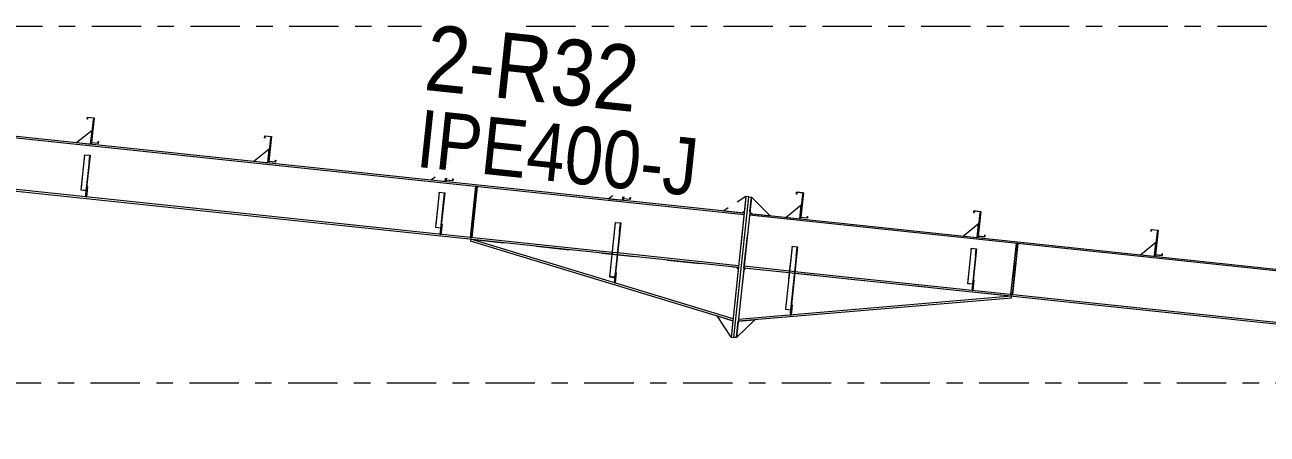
# Model space of a CAD drawing. Header units: millimetres. Extents: x -49 to 773, y -82 to 492.
# Drawn here: x 286 to 361.5, y 253.2 to 278.1 of the extents above; entities that cross this region are included whole.
import ezdxf

# ---------------------------------------------------------------- set-up
doc = ezdxf.new("R2010")
doc.units = ezdxf.units.MM
for name, pattern in [('XKITLINE00', [0]), ('XKITLINE02', [4, 2, -2]), ('XKITLINE03', [6, 3, -1, 1, -1])]:
    doc.linetypes.add(name, pattern=pattern)
for name, color, linetype, lineweight in [('Part', 2, 'Continuous', 0), ('PartMark', 7, 'Continuous', 0), ('S-grid', 1, 'Continuous', 0)]:
    doc.layers.add(name, color=color, linetype=linetype, lineweight=lineweight)
doc.styles.add('ARIAL', font='ARIAL.TTF')

# ---------------------------------------------------------------- blocks, each defined once
blk = doc.blocks.new('*A241')
at = {"layer": 'Part'}
blk.add_hatch(color=3, dxfattribs=at).paths.add_polyline_path([(311.181, 267.914), (311.184, 267.935), (311.515, 267.9), (311.471, 267.48), (311.454, 267.481), (311.496, 267.88)], flags=17)
blk = doc.blocks.new('*A242')
at = {"layer": 'Part'}
blk.add_hatch(color=3, dxfattribs=at).paths.add_polyline_path([(332.621, 264.619), (332.624, 264.647), (332.955, 264.612), (332.895, 264.041), (332.878, 264.043), (332.936, 264.586)], flags=17)
blk = doc.blocks.new('*A244')
at = {"layer": 'Part'}
blk.add_hatch(color=3, dxfattribs=at).paths.add_polyline_path([(343.502, 264.505), (343.504, 264.526), (343.836, 264.491), (343.792, 264.071), (343.775, 264.072), (343.817, 264.471)], flags=17)
blk = doc.blocks.new('*A248')
at = {"layer": 'Part'}
blk.add_hatch(color=3, dxfattribs=at).paths.add_polyline_path([(322.77, 267.498), (322.782, 267.607), (322.797, 267.606), (322.784, 267.482), (322.369, 267.525), (322.527, 269.019), (322.142, 269.059), (322.131, 268.95), (322.116, 268.951), (322.129, 269.076), (322.543, 269.032), (322.386, 267.539)], flags=17)
blk = doc.blocks.new('*A249')
at = {"layer": 'Part'}
blk.add_hatch(color=3, dxfattribs=at).paths.add_polyline_path([(322.77, 267.498), (322.782, 267.607), (322.797, 267.606), (322.784, 267.482), (322.369, 267.525), (322.527, 269.019), (322.142, 269.059), (322.131, 268.95), (322.116, 268.951), (322.129, 269.076), (322.543, 269.032), (322.386, 267.539)], flags=17)
blk = doc.blocks.new('*A250')
at = {"layer": 'Part'}
blk.add_hatch(color=3, dxfattribs=at).paths.add_polyline_path([(311.997, 268.634), (312.008, 268.744), (312.023, 268.742), (312.01, 268.618), (311.596, 268.662), (311.753, 270.155), (311.369, 270.196), (311.357, 270.086), (311.342, 270.088), (311.355, 270.212), (311.77, 270.168), (311.612, 268.675)], flags=17)
blk = doc.blocks.new('*A251')
at = {"layer": 'Part'}
blk.add_hatch(color=3, dxfattribs=at).paths.add_polyline_path([(311.997, 268.634), (312.008, 268.744), (312.023, 268.742), (312.01, 268.618), (311.596, 268.662), (311.753, 270.155), (311.369, 270.196), (311.357, 270.086), (311.342, 270.088), (311.355, 270.212), (311.77, 270.168), (311.612, 268.675)], flags=17)
blk = doc.blocks.new('*A252')
at = {"layer": 'Part'}
blk.add_hatch(color=3, dxfattribs=at).paths.add_polyline_path([(301.223, 269.771), (301.235, 269.88), (301.249, 269.879), (301.236, 269.754), (300.822, 269.798), (300.98, 271.291), (300.595, 271.332), (300.583, 271.223), (300.569, 271.224), (300.582, 271.348), (300.996, 271.305), (300.838, 269.811)], flags=17)
blk = doc.blocks.new('*A253')
at = {"layer": 'Part'}
blk.add_hatch(color=3, dxfattribs=at).paths.add_polyline_path([(301.223, 269.771), (301.235, 269.88), (301.249, 269.879), (301.236, 269.754), (300.822, 269.798), (300.98, 271.291), (300.595, 271.332), (300.583, 271.223), (300.569, 271.224), (300.582, 271.348), (300.996, 271.305), (300.838, 269.811)], flags=17)
blk = doc.blocks.new('*A254')
at = {"layer": 'Part'}
blk.add_hatch(color=3, dxfattribs=at).paths.add_polyline_path([(290.449, 270.907), (290.461, 271.017), (290.476, 271.015), (290.463, 270.891), (290.048, 270.934), (290.206, 272.428), (289.821, 272.468), (289.81, 272.359), (289.795, 272.361), (289.808, 272.485), (290.222, 272.441), (290.065, 270.948)], flags=17)
blk = doc.blocks.new('*A255')
at = {"layer": 'Part'}
blk.add_hatch(color=3, dxfattribs=at).paths.add_polyline_path([(290.449, 270.907), (290.461, 271.017), (290.476, 271.015), (290.463, 270.891), (290.048, 270.934), (290.206, 272.428), (289.821, 272.468), (289.81, 272.359), (289.795, 272.361), (289.808, 272.485), (290.222, 272.441), (290.065, 270.948)], flags=17)
blk = doc.blocks.new('*A258')
at = {"layer": 'Part'}
blk.add_hatch(color=3, dxfattribs=at).paths.add_polyline_path([(289.634, 270.186), (289.637, 270.207), (289.968, 270.172), (289.924, 269.752), (289.907, 269.754), (289.949, 270.153)], flags=17)
blk = doc.blocks.new('*A259')
at = {"layer": 'Part'}
blk.add_hatch(color=3, dxfattribs=at).paths.add_polyline_path([(321.881, 266.071), (321.883, 266.097), (322.215, 266.062), (322.16, 265.542), (322.143, 265.544), (322.195, 266.038)], flags=17)
blk = doc.blocks.new('*A269')
at = {"layer": 'Part'}
blk.add_hatch(color=3, dxfattribs=at).paths.add_polyline_path([(355.091, 264.089), (355.102, 264.198), (355.117, 264.197), (355.104, 264.073), (354.69, 264.116), (354.847, 265.61), (354.463, 265.65), (354.451, 265.541), (354.436, 265.542), (354.449, 265.667), (354.864, 265.623), (354.706, 264.13)], flags=17)
blk = doc.blocks.new('*A270')
at = {"layer": 'Part'}
blk.add_hatch(color=3, dxfattribs=at).paths.add_polyline_path([(355.091, 264.089), (355.102, 264.198), (355.117, 264.197), (355.104, 264.073), (354.69, 264.116), (354.847, 265.61), (354.463, 265.65), (354.451, 265.541), (354.436, 265.542), (354.449, 265.667), (354.864, 265.623), (354.706, 264.13)], flags=17)
blk = doc.blocks.new('*A271')
at = {"layer": 'Part'}
blk.add_hatch(color=3, dxfattribs=at).paths.add_polyline_path([(344.317, 265.225), (344.329, 265.335), (344.344, 265.333), (344.331, 265.209), (343.916, 265.253), (344.074, 266.746), (343.689, 266.787), (343.678, 266.677), (343.663, 266.679), (343.676, 266.803), (344.09, 266.759), (343.933, 265.266)], flags=17)
blk = doc.blocks.new('*A272')
at = {"layer": 'Part'}
blk.add_hatch(color=3, dxfattribs=at).paths.add_polyline_path([(344.317, 265.225), (344.329, 265.335), (344.344, 265.333), (344.331, 265.209), (343.916, 265.253), (344.074, 266.746), (343.689, 266.787), (343.678, 266.677), (343.663, 266.679), (343.676, 266.803), (344.09, 266.759), (343.933, 265.266)], flags=17)
blk = doc.blocks.new('*A273')
at = {"layer": 'Part'}
blk.add_hatch(color=3, dxfattribs=at).paths.add_polyline_path([(333.544, 266.362), (333.555, 266.471), (333.57, 266.47), (333.557, 266.345), (333.143, 266.389), (333.3, 267.882), (332.916, 267.923), (332.904, 267.814), (332.889, 267.815), (332.902, 267.939), (333.317, 267.896), (333.159, 266.402)], flags=17)
blk = doc.blocks.new('*A274')
at = {"layer": 'Part'}
blk.add_hatch(color=3, dxfattribs=at).paths.add_polyline_path([(333.544, 266.362), (333.555, 266.471), (333.57, 266.47), (333.557, 266.345), (333.143, 266.389), (333.3, 267.882), (332.916, 267.923), (332.904, 267.814), (332.889, 267.815), (332.902, 267.939), (333.317, 267.896), (333.159, 266.402)], flags=17)
blk = doc.blocks.new('*A1010')
at = {"layer": 'S-grid', "color": 1, "linetype": 'XKITLINE03', "lineweight": 0}
for p, q in [((134.068, 278.019), (310.099, 278.019)), ((316.464, 278.019), (549.236, 278.019))]:
    blk.add_line(p, q, dxfattribs=at)
blk = doc.blocks.new('*A1011')
at = {"layer": 'S-grid', "color": 1, "linetype": 'XKITLINE03', "lineweight": 0}
blk.add_line((-10, 256.353), (505.59, 256.353), dxfattribs=at)
blk = doc.blocks.new('*A1016')
at = {"layer": 'Part', "color": 7, "linetype": 'XKITLINE02', "lineweight": 0}
for p, q in [((257.071, 274.22), (256.744, 271.121)), ((257.074, 274.245), (257.083, 274.328)), ((329.716, 266.667), (329.367, 263.352)), ((322.022, 264.235), (321.691, 264.27)), ((322.011, 264.128), (321.679, 264.162))]:
    blk.add_line(p, q, dxfattribs=at)
at = {"layer": 'Part', "color": 2, "linetype": 'XKITLINE00', "lineweight": 0}
for p, q in [((257.074, 274.245), (257.071, 274.22)), ((329.705, 266.559), (257.071, 274.22)), ((257.083, 274.328), (329.716, 266.667)), ((256.744, 271.121), (256.733, 271.013)), ((321.679, 264.162), (256.733, 271.013)), ((321.691, 264.27), (256.744, 271.121)), ((329.378, 263.459), (322.022, 264.235)), ((329.367, 263.352), (322.011, 264.128))]:
    blk.add_line(p, q, dxfattribs=at)
blk = doc.blocks.new('*A1307')
at = {"layer": 'Part', "color": 7, "linetype": 'XKITLINE02', "lineweight": 0}
for p, q in [((329.698, 263.317), (330.048, 266.632)), ((332.784, 262.991), (332.453, 263.026)), ((332.796, 263.099), (332.464, 263.134)), ((429.138, 256.18), (425.388, 253.224)), ((418.973, 253.9), (418.641, 253.935)), ((418.984, 254.008), (418.653, 254.043))]:
    blk.add_line(p, q, dxfattribs=at)
at = {"layer": 'Part', "color": 2, "linetype": 'XKITLINE00', "lineweight": 0}
for p, q in [((429.016, 256.084), (330.037, 266.524)), ((330.048, 266.632), (429.138, 256.18)), ((332.453, 263.026), (329.698, 263.317)), ((332.464, 263.134), (329.71, 263.424)), ((418.641, 253.935), (332.784, 262.991)), ((418.653, 254.043), (332.796, 263.099)), ((425.388, 253.224), (418.973, 253.9)), ((425.509, 253.32), (418.984, 254.008))]:
    blk.add_line(p, q, dxfattribs=at)
blk = doc.blocks.new('*A1354')
at = {"layer": 'Part', "color": 7, "linetype": 'XKITLINE02', "lineweight": 0}
for p, q in [((329.686, 263.196), (329.357, 260.085)), ((345.956, 261.602), (329.819, 263.304))]:
    blk.add_line(p, q, dxfattribs=at)
at = {"layer": 'Part', "color": 2, "linetype": 'XKITLINE00', "lineweight": 0}
for p, q in [((329.819, 263.304), (329.686, 263.196)), ((345.965, 261.494), (329.357, 260.085)), ((345.956, 261.602), (329.369, 260.194)), ((345.965, 261.494), (345.956, 261.602))]:
    blk.add_line(p, q, dxfattribs=at)
blk = doc.blocks.new('*A1355')
at = {"layer": 'Part', "color": 2, "linetype": 'XKITLINE00', "lineweight": 0}
for p, q in [((321.881, 266.071), (321.534, 262.786)), ((322.215, 266.062), (321.874, 262.826)), ((321.881, 266.071), (321.883, 266.097)), ((322.195, 266.038), (321.881, 266.071)), ((321.883, 266.097), (322.215, 266.062)), ((322.143, 265.544), (322.195, 266.038)), ((322.143, 265.544), (321.828, 262.552)), ((322.143, 265.544), (322.16, 265.542)), ((321.534, 262.786), (321.849, 262.753)), ((321.828, 262.552), (321.844, 262.55))]:
    blk.add_line(p, q, dxfattribs=at)
at = {"layer": 'Part', "color": 7, "linetype": 'XKITLINE02', "lineweight": 0}
for p, q in [((321.867, 262.762), (321.535, 262.797)), ((321.874, 262.826), (321.844, 262.55))]:
    blk.add_line(p, q, dxfattribs=at)
blk = doc.blocks.new('*A1356')
at = {"layer": 'Part', "color": 2, "linetype": 'XKITLINE00', "lineweight": 0}
blk.add_line((310.937, 268.849), (310.717, 268.671), dxfattribs=at)
at = {"layer": 'Part', "color": 7, "linetype": 'XKITLINE02', "lineweight": 0}
for p, q in [((311.545, 268.583), (311.566, 268.782)), ((310.717, 268.671), (311.545, 268.583))]:
    blk.add_line(p, q, dxfattribs=at)
blk = doc.blocks.new('*A1357')
at = {"layer": 'Part', "color": 2, "linetype": 'XKITLINE00', "lineweight": 0}
for p, q in [((311.249, 265.372), (311.287, 265.733)), ((311.356, 265.989), (311.29, 265.367)), ((311.314, 265.993), (311.356, 265.989))]:
    blk.add_line(p, q, dxfattribs=at)
at = {"layer": 'Part', "color": 7, "linetype": 'XKITLINE02', "lineweight": 0}
for p, q in [((311.287, 265.733), (311.314, 265.993)), ((311.29, 265.367), (311.249, 265.372)), ((311.262, 265.496), (311.303, 265.492))]:
    blk.add_line(p, q, dxfattribs=at)
blk = doc.blocks.new('*A1358')
at = {"layer": 'Part', "color": 2, "linetype": 'XKITLINE00', "lineweight": 0}
for p, q in [((311.566, 268.782), (311.545, 268.583)), ((311.596, 268.662), (311.587, 268.579))]:
    blk.add_line(p, q, dxfattribs=at)
at = {"layer": 'Part', "color": 7, "linetype": 'XKITLINE02', "lineweight": 0}
for p, q in [((311.596, 268.662), (311.608, 268.778)), ((311.587, 268.579), (311.545, 268.583))]:
    blk.add_line(p, q, dxfattribs=at)
blk = doc.blocks.new('*A1359')
at = {"layer": 'Part', "color": 7, "linetype": 'XKITLINE02', "lineweight": 0}
for p, q in [((311.314, 265.993), (311.249, 265.372)), ((311.29, 265.367), (311.356, 265.989)), ((311.356, 265.989), (311.314, 265.993)), ((311.249, 265.372), (311.29, 265.367)), ((311.262, 265.496), (311.303, 265.492))]:
    blk.add_line(p, q, dxfattribs=at)
blk = doc.blocks.new('*A1360')
at = {"layer": 'Part', "color": 7, "linetype": 'XKITLINE02', "lineweight": 0}
for p, q in [((311.184, 267.935), (310.958, 265.795)), ((311.496, 267.88), (311.247, 265.513)), ((311.263, 265.511), (311.515, 267.9)), ((310.958, 265.795), (311.273, 265.762)), ((310.959, 265.808), (311.291, 265.773)), ((311.247, 265.513), (311.263, 265.511))]:
    blk.add_line(p, q, dxfattribs=at)
blk = doc.blocks.new('*A1361')
at = {"layer": 'Part', "color": 2, "linetype": 'XKITLINE00', "lineweight": 0}
for p, q in [((311.181, 267.914), (310.958, 265.795)), ((311.181, 267.914), (311.184, 267.935)), ((311.496, 267.88), (311.181, 267.914)), ((311.184, 267.935), (311.515, 267.9)), ((311.454, 267.481), (311.247, 265.513)), ((311.515, 267.9), (311.287, 265.733)), ((311.454, 267.481), (311.496, 267.88)), ((311.471, 267.48), (311.454, 267.481)), ((310.958, 265.795), (311.273, 265.762)), ((311.247, 265.513), (311.263, 265.511))]:
    blk.add_line(p, q, dxfattribs=at)
at = {"layer": 'Part', "color": 7, "linetype": 'XKITLINE02', "lineweight": 0}
for p, q in [((310.959, 265.808), (311.291, 265.773)), ((311.287, 265.733), (311.263, 265.511))]:
    blk.add_line(p, q, dxfattribs=at)
blk = doc.blocks.new('*A1362')
at = {"layer": 'Part', "color": 7, "linetype": 'XKITLINE02', "lineweight": 0}
for p, q in [((313.406, 268.278), (313.08, 265.178)), ((313.162, 265.17), (313.489, 268.269)), ((313.393, 268.154), (313.476, 268.145)), ((313.489, 268.269), (313.406, 268.278)), ((313.08, 265.178), (313.162, 265.17)), ((313.093, 265.303), (313.175, 265.294))]:
    blk.add_line(p, q, dxfattribs=at)
blk = doc.blocks.new('*A1363')
at = {"layer": 'Part', "color": 2, "linetype": 'XKITLINE00', "lineweight": 0}
for p, q in [((313.08, 265.178), (313.406, 268.278)), ((313.489, 268.269), (313.162, 265.17))]:
    blk.add_line(p, q, dxfattribs=at)
at = {"layer": 'Part', "color": 7, "linetype": 'XKITLINE02', "lineweight": 0}
for p, q in [((313.393, 268.154), (313.476, 268.145)), ((313.489, 268.269), (313.406, 268.278)), ((313.162, 265.17), (313.08, 265.178)), ((313.175, 265.294), (313.093, 265.303))]:
    blk.add_line(p, q, dxfattribs=at)
blk = doc.blocks.new('*A1364')
at = {"layer": 'Part', "color": 2, "linetype": 'XKITLINE00', "lineweight": 0}
for p, q in [((329.087, 259.108), (329.987, 267.644)), ((330.153, 267.626), (329.252, 259.09)), ((329.987, 267.644), (330.153, 267.626)), ((329.252, 259.09), (329.087, 259.108))]:
    blk.add_line(p, q, dxfattribs=at)
blk = doc.blocks.new('*A1365')
at = {"layer": 'Part', "color": 2, "linetype": 'XKITLINE00', "lineweight": 0}
for p, q in [((329.821, 267.661), (328.921, 259.125)), ((329.087, 259.108), (329.987, 267.644)), ((329.987, 267.644), (329.821, 267.661)), ((328.921, 259.125), (329.087, 259.108))]:
    blk.add_line(p, q, dxfattribs=at)
blk = doc.blocks.new('*A1366')
at = {"layer": 'Part', "color": 7, "linetype": 'XKITLINE02', "lineweight": 0}
for p, q in [((330.061, 266.756), (330.153, 267.626)), ((330.172, 266.618), (331.291, 266.5))]:
    blk.add_line(p, q, dxfattribs=at)
at = {"layer": 'Part', "color": 2, "linetype": 'XKITLINE00', "lineweight": 0}
for p, q in [((331.291, 266.5), (330.153, 267.626)), ((330.172, 266.618), (330.061, 266.756))]:
    blk.add_line(p, q, dxfattribs=at)
blk = doc.blocks.new('*A1367')
at = {"layer": 'Part', "color": 2, "linetype": 'XKITLINE00', "lineweight": 0}
for p, q in [((329.821, 267.661), (329.282, 267.316)), ((328.743, 266.97), (328.473, 266.798)), ((329.592, 266.68), (329.73, 266.791))]:
    blk.add_line(p, q, dxfattribs=at)
at = {"layer": 'Part', "color": 7, "linetype": 'XKITLINE02', "lineweight": 0}
for p, q in [((329.821, 267.661), (329.73, 266.791)), ((328.473, 266.798), (329.592, 266.68))]:
    blk.add_line(p, q, dxfattribs=at)
blk = doc.blocks.new('*A1368')
at = {"layer": 'Part', "color": 2, "linetype": 'XKITLINE00', "lineweight": 0}
blk.add_line((333.18, 267.139), (332.264, 266.398), dxfattribs=at)
at = {"layer": 'Part', "color": 7, "linetype": 'XKITLINE02', "lineweight": 0}
for p, q in [((333.093, 266.31), (333.18, 267.139)), ((332.264, 266.398), (333.093, 266.31))]:
    blk.add_line(p, q, dxfattribs=at)
blk = doc.blocks.new('*A1369')
at = {"layer": 'Part', "color": 2, "linetype": 'XKITLINE00', "lineweight": 0}
for p, q in [((333.25, 267.802), (333.093, 266.31)), ((333.291, 267.798), (333.25, 267.802)), ((333.143, 266.389), (333.134, 266.306))]:
    blk.add_line(p, q, dxfattribs=at)
at = {"layer": 'Part', "color": 7, "linetype": 'XKITLINE02', "lineweight": 0}
for p, q in [((333.143, 266.389), (333.291, 267.798)), ((333.134, 266.306), (333.093, 266.31))]:
    blk.add_line(p, q, dxfattribs=at)
blk = doc.blocks.new('*A1370')
at = {"layer": 'Part', "color": 7, "linetype": 'XKITLINE02', "lineweight": 0}
for p, q in [((332.624, 264.647), (332.219, 260.812)), ((332.936, 264.586), (332.515, 260.596)), ((332.532, 260.594), (332.955, 264.612)), ((332.219, 260.812), (332.534, 260.779)), ((332.22, 260.822), (332.552, 260.787)), ((332.515, 260.596), (332.532, 260.594))]:
    blk.add_line(p, q, dxfattribs=at)
blk = doc.blocks.new('*A1371')
at = {"layer": 'Part', "color": 2, "linetype": 'XKITLINE00', "lineweight": 0}
for p, q in [((332.621, 264.619), (332.219, 260.812)), ((332.955, 264.612), (332.562, 260.888)), ((332.621, 264.619), (332.624, 264.647)), ((332.936, 264.586), (332.621, 264.619)), ((332.624, 264.647), (332.955, 264.612)), ((332.878, 264.043), (332.936, 264.586)), ((332.878, 264.043), (332.515, 260.596)), ((332.878, 264.043), (332.895, 264.041)), ((332.219, 260.812), (332.534, 260.779)), ((332.515, 260.596), (332.532, 260.594))]:
    blk.add_line(p, q, dxfattribs=at)
at = {"layer": 'Part', "color": 7, "linetype": 'XKITLINE02', "lineweight": 0}
for p, q in [((332.22, 260.822), (332.552, 260.787)), ((332.532, 260.594), (332.562, 260.888))]:
    blk.add_line(p, q, dxfattribs=at)
blk = doc.blocks.new('*A1372')
at = {"layer": 'Part', "color": 2, "linetype": 'XKITLINE00', "lineweight": 0}
for p, q in [((343.569, 261.963), (343.607, 262.324)), ((343.676, 262.58), (343.611, 261.958)), ((343.635, 262.584), (343.676, 262.58))]:
    blk.add_line(p, q, dxfattribs=at)
at = {"layer": 'Part', "color": 7, "linetype": 'XKITLINE02', "lineweight": 0}
for p, q in [((343.611, 261.958), (343.569, 261.963)), ((343.582, 262.087), (343.624, 262.082)), ((343.607, 262.324), (343.635, 262.584))]:
    blk.add_line(p, q, dxfattribs=at)
blk = doc.blocks.new('*A1373')
at = {"layer": 'Part', "color": 7, "linetype": 'XKITLINE02', "lineweight": 0}
for p, q in [((343.635, 262.584), (343.569, 261.963)), ((343.569, 261.963), (343.611, 261.958)), ((343.582, 262.087), (343.624, 262.082)), ((343.611, 261.958), (343.676, 262.58)), ((343.676, 262.58), (343.635, 262.584))]:
    blk.add_line(p, q, dxfattribs=at)
blk = doc.blocks.new('*A1378')
at = {"layer": 'Part', "color": 2, "linetype": 'XKITLINE00', "lineweight": 0}
blk.add_line((343.954, 266.003), (343.037, 265.262), dxfattribs=at)
at = {"layer": 'Part', "color": 7, "linetype": 'XKITLINE02', "lineweight": 0}
for p, q in [((343.866, 265.174), (343.954, 266.003)), ((343.037, 265.262), (343.866, 265.174))]:
    blk.add_line(p, q, dxfattribs=at)
blk = doc.blocks.new('*A1379')
at = {"layer": 'Part', "color": 2, "linetype": 'XKITLINE00', "lineweight": 0}
for p, q in [((354.797, 265.529), (354.64, 264.038)), ((354.838, 265.525), (354.797, 265.529)), ((354.69, 264.116), (354.681, 264.033))]:
    blk.add_line(p, q, dxfattribs=at)
at = {"layer": 'Part', "color": 7, "linetype": 'XKITLINE02', "lineweight": 0}
for p, q in [((354.69, 264.116), (354.838, 265.525)), ((354.681, 264.033), (354.64, 264.038))]:
    blk.add_line(p, q, dxfattribs=at)
blk = doc.blocks.new('*A1380')
at = {"layer": 'Part', "color": 2, "linetype": 'XKITLINE00', "lineweight": 0}
blk.add_line((354.727, 264.866), (353.811, 264.125), dxfattribs=at)
at = {"layer": 'Part', "color": 7, "linetype": 'XKITLINE02', "lineweight": 0}
for p, q in [((354.64, 264.038), (354.727, 264.866)), ((353.811, 264.125), (354.64, 264.038))]:
    blk.add_line(p, q, dxfattribs=at)
blk = doc.blocks.new('*A1381')
at = {"layer": 'Part', "color": 2, "linetype": 'XKITLINE00', "lineweight": 0}
for p, q in [((344.023, 266.666), (343.866, 265.174)), ((344.065, 266.661), (344.023, 266.666)), ((343.916, 265.253), (343.908, 265.17))]:
    blk.add_line(p, q, dxfattribs=at)
at = {"layer": 'Part', "color": 7, "linetype": 'XKITLINE02', "lineweight": 0}
for p, q in [((343.916, 265.253), (344.065, 266.661)), ((343.908, 265.17), (343.866, 265.174))]:
    blk.add_line(p, q, dxfattribs=at)
blk = doc.blocks.new('*A1382')
at = {"layer": 'Part', "color": 7, "linetype": 'XKITLINE02', "lineweight": 0}
for p, q in [((343.504, 264.526), (343.279, 262.386)), ((343.817, 264.471), (343.567, 262.104)), ((343.584, 262.102), (343.836, 264.491)), ((343.279, 262.386), (343.594, 262.353)), ((343.28, 262.399), (343.612, 262.364)), ((343.567, 262.104), (343.584, 262.102))]:
    blk.add_line(p, q, dxfattribs=at)
blk = doc.blocks.new('*A1383')
at = {"layer": 'Part', "color": 2, "linetype": 'XKITLINE00', "lineweight": 0}
for p, q in [((343.502, 264.505), (343.279, 262.386)), ((343.502, 264.505), (343.504, 264.526)), ((343.817, 264.471), (343.502, 264.505)), ((343.504, 264.526), (343.836, 264.491)), ((343.836, 264.491), (343.607, 262.324)), ((343.775, 264.072), (343.817, 264.471)), ((343.775, 264.072), (343.567, 262.104)), ((343.792, 264.071), (343.775, 264.072)), ((343.279, 262.386), (343.594, 262.353)), ((343.567, 262.104), (343.584, 262.102))]:
    blk.add_line(p, q, dxfattribs=at)
at = {"layer": 'Part', "color": 7, "linetype": 'XKITLINE02', "lineweight": 0}
for p, q in [((343.28, 262.399), (343.612, 262.364)), ((343.607, 262.324), (343.584, 262.102))]:
    blk.add_line(p, q, dxfattribs=at)
blk = doc.blocks.new('*A1384')
at = {"layer": 'Part', "color": 7, "linetype": 'XKITLINE02', "lineweight": 0}
for p, q in [((346.252, 264.813), (345.925, 261.714)), ((346.008, 261.705), (346.335, 264.805)), ((346.239, 264.689), (346.322, 264.68)), ((346.335, 264.805), (346.252, 264.813)), ((345.925, 261.714), (346.008, 261.705)), ((345.938, 261.838), (346.021, 261.83))]:
    blk.add_line(p, q, dxfattribs=at)
blk = doc.blocks.new('*A1385')
at = {"layer": 'Part', "color": 2, "linetype": 'XKITLINE00', "lineweight": 0}
for p, q in [((345.925, 261.714), (346.252, 264.813)), ((346.335, 264.805), (346.008, 261.705))]:
    blk.add_line(p, q, dxfattribs=at)
at = {"layer": 'Part', "color": 7, "linetype": 'XKITLINE02', "lineweight": 0}
for p, q in [((346.239, 264.689), (346.322, 264.68)), ((346.335, 264.805), (346.252, 264.813)), ((346.008, 261.705), (345.925, 261.714)), ((346.021, 261.83), (345.938, 261.838))]:
    blk.add_line(p, q, dxfattribs=at)
blk = doc.blocks.new('*A1408')
at = {"layer": 'Part', "color": 2, "linetype": 'XKITLINE00', "lineweight": 0}
for p, q in [((322.369, 267.525), (322.381, 267.641)), ((322.784, 267.482), (322.369, 267.525)), ((322.396, 267.64), (322.386, 267.539)), ((322.386, 267.539), (322.77, 267.498)), ((322.77, 267.498), (322.781, 267.599)), ((322.781, 267.599), (322.782, 267.607)), ((322.782, 267.607), (322.797, 267.606)), ((322.796, 267.598), (322.784, 267.482)), ((322.797, 267.606), (322.796, 267.598))]:
    blk.add_line(p, q, dxfattribs=at)
blk = doc.blocks.new('*A1409')
at = {"layer": 'Part', "color": 2, "linetype": 'XKITLINE00', "lineweight": 0}
for p, q in [((322.369, 267.525), (322.381, 267.641)), ((322.784, 267.482), (322.369, 267.525)), ((322.396, 267.64), (322.386, 267.539)), ((322.386, 267.539), (322.77, 267.498)), ((322.77, 267.498), (322.781, 267.599)), ((322.781, 267.599), (322.782, 267.607)), ((322.782, 267.607), (322.797, 267.606)), ((322.796, 267.598), (322.784, 267.482)), ((322.797, 267.606), (322.796, 267.598))]:
    blk.add_line(p, q, dxfattribs=at)
blk = doc.blocks.new('*A1410')
at = {"layer": 'Part', "color": 2, "linetype": 'XKITLINE00', "lineweight": 0}
for p, q in [((311.596, 268.662), (311.608, 268.778)), ((311.623, 268.776), (311.612, 268.675)), ((311.997, 268.634), (312.007, 268.736)), ((312.007, 268.736), (312.008, 268.744)), ((312.008, 268.744), (312.023, 268.742)), ((312.022, 268.734), (312.01, 268.618)), ((312.023, 268.742), (312.022, 268.734)), ((312.01, 268.618), (311.596, 268.662)), ((311.612, 268.675), (311.997, 268.634))]:
    blk.add_line(p, q, dxfattribs=at)
blk = doc.blocks.new('*A1411')
at = {"layer": 'Part', "color": 2, "linetype": 'XKITLINE00', "lineweight": 0}
for p, q in [((311.596, 268.662), (311.608, 268.778)), ((311.623, 268.776), (311.612, 268.675)), ((311.997, 268.634), (312.007, 268.736)), ((312.007, 268.736), (312.008, 268.744)), ((312.008, 268.744), (312.023, 268.742)), ((312.022, 268.734), (312.01, 268.618)), ((312.023, 268.742), (312.022, 268.734)), ((312.01, 268.618), (311.596, 268.662)), ((311.612, 268.675), (311.997, 268.634))]:
    blk.add_line(p, q, dxfattribs=at)
blk = doc.blocks.new('*A1412')
at = {"layer": 'Part', "color": 2, "linetype": 'XKITLINE00', "lineweight": 0}
for p, q in [((300.569, 271.224), (300.582, 271.348)), ((300.583, 271.223), (300.569, 271.224)), ((300.582, 271.348), (300.996, 271.305)), ((300.595, 271.332), (300.583, 271.223)), ((300.98, 271.291), (300.595, 271.332)), ((300.822, 269.798), (300.98, 271.291)), ((300.996, 271.305), (300.838, 269.811)), ((301.236, 269.754), (300.822, 269.798)), ((300.838, 269.811), (301.223, 269.771)), ((301.223, 269.771), (301.235, 269.88)), ((301.235, 269.88), (301.249, 269.879)), ((301.249, 269.879), (301.236, 269.754))]:
    blk.add_line(p, q, dxfattribs=at)
blk = doc.blocks.new('*A1413')
at = {"layer": 'Part', "color": 2, "linetype": 'XKITLINE00', "lineweight": 0}
for p, q in [((300.569, 271.224), (300.582, 271.348)), ((300.583, 271.223), (300.569, 271.224)), ((300.582, 271.348), (300.996, 271.305)), ((300.595, 271.332), (300.583, 271.223)), ((300.98, 271.291), (300.595, 271.332)), ((300.822, 269.798), (300.98, 271.291)), ((300.996, 271.305), (300.838, 269.811)), ((301.236, 269.754), (300.822, 269.798)), ((300.838, 269.811), (301.223, 269.771)), ((301.223, 269.771), (301.235, 269.88)), ((301.235, 269.88), (301.249, 269.879)), ((301.249, 269.879), (301.236, 269.754))]:
    blk.add_line(p, q, dxfattribs=at)
blk = doc.blocks.new('*A1414')
at = {"layer": 'Part', "color": 2, "linetype": 'XKITLINE00', "lineweight": 0}
for p, q in [((289.795, 272.361), (289.808, 272.485)), ((289.81, 272.359), (289.795, 272.361)), ((289.808, 272.485), (290.222, 272.441)), ((289.821, 272.468), (289.81, 272.359)), ((290.206, 272.428), (289.821, 272.468)), ((290.048, 270.934), (290.206, 272.428)), ((290.222, 272.441), (290.065, 270.948)), ((290.449, 270.907), (290.461, 271.017)), ((290.461, 271.017), (290.476, 271.015)), ((290.476, 271.015), (290.463, 270.891)), ((290.463, 270.891), (290.048, 270.934)), ((290.065, 270.948), (290.449, 270.907))]:
    blk.add_line(p, q, dxfattribs=at)
blk = doc.blocks.new('*A1415')
at = {"layer": 'Part', "color": 2, "linetype": 'XKITLINE00', "lineweight": 0}
for p, q in [((289.795, 272.361), (289.808, 272.485)), ((289.81, 272.359), (289.795, 272.361)), ((289.808, 272.485), (290.222, 272.441)), ((289.821, 272.468), (289.81, 272.359)), ((290.206, 272.428), (289.821, 272.468)), ((290.048, 270.934), (290.206, 272.428)), ((290.222, 272.441), (290.065, 270.948)), ((290.449, 270.907), (290.461, 271.017)), ((290.461, 271.017), (290.476, 271.015)), ((290.476, 271.015), (290.463, 270.891)), ((290.463, 270.891), (290.048, 270.934)), ((290.065, 270.948), (290.449, 270.907))]:
    blk.add_line(p, q, dxfattribs=at)
blk = doc.blocks.new('*A1418')
at = {"layer": 'Part', "color": 2, "linetype": 'XKITLINE00', "lineweight": 0}
blk.add_line((300.859, 270.548), (299.943, 269.807), dxfattribs=at)
at = {"layer": 'Part', "color": 7, "linetype": 'XKITLINE02', "lineweight": 0}
for p, q in [((300.772, 269.72), (300.859, 270.548)), ((299.943, 269.807), (300.772, 269.72))]:
    blk.add_line(p, q, dxfattribs=at)
blk = doc.blocks.new('*A1419')
at = {"layer": 'Part', "color": 2, "linetype": 'XKITLINE00', "lineweight": 0}
for p, q in [((300.929, 271.211), (300.772, 269.72)), ((300.971, 271.207), (300.929, 271.211)), ((300.822, 269.798), (300.813, 269.715))]:
    blk.add_line(p, q, dxfattribs=at)
at = {"layer": 'Part', "color": 7, "linetype": 'XKITLINE02', "lineweight": 0}
for p, q in [((300.822, 269.798), (300.971, 271.207)), ((300.813, 269.715), (300.772, 269.72))]:
    blk.add_line(p, q, dxfattribs=at)
blk = doc.blocks.new('*A1420')
at = {"layer": 'Part', "color": 2, "linetype": 'XKITLINE00', "lineweight": 0}
blk.add_line((290.086, 271.685), (289.17, 270.943), dxfattribs=at)
at = {"layer": 'Part', "color": 7, "linetype": 'XKITLINE02', "lineweight": 0}
for p, q in [((289.998, 270.856), (290.086, 271.685)), ((289.17, 270.943), (289.998, 270.856))]:
    blk.add_line(p, q, dxfattribs=at)
blk = doc.blocks.new('*A1421')
at = {"layer": 'Part', "color": 2, "linetype": 'XKITLINE00', "lineweight": 0}
for p, q in [((289.701, 267.644), (289.74, 268.006)), ((289.808, 268.261), (289.743, 267.64)), ((289.767, 268.266), (289.808, 268.261))]:
    blk.add_line(p, q, dxfattribs=at)
at = {"layer": 'Part', "color": 7, "linetype": 'XKITLINE02', "lineweight": 0}
for p, q in [((289.74, 268.006), (289.767, 268.266)), ((289.743, 267.64), (289.701, 267.644)), ((289.715, 267.769), (289.756, 267.764))]:
    blk.add_line(p, q, dxfattribs=at)
blk = doc.blocks.new('*A1422')
at = {"layer": 'Part', "color": 2, "linetype": 'XKITLINE00', "lineweight": 0}
for p, q in [((290.156, 272.348), (289.998, 270.856)), ((290.197, 272.343), (290.156, 272.348)), ((290.048, 270.934), (290.04, 270.852))]:
    blk.add_line(p, q, dxfattribs=at)
at = {"layer": 'Part', "color": 7, "linetype": 'XKITLINE02', "lineweight": 0}
for p, q in [((290.048, 270.934), (290.197, 272.343)), ((290.04, 270.852), (289.998, 270.856))]:
    blk.add_line(p, q, dxfattribs=at)
blk = doc.blocks.new('*A1423')
at = {"layer": 'Part', "color": 7, "linetype": 'XKITLINE02', "lineweight": 0}
for p, q in [((289.767, 268.266), (289.701, 267.644)), ((289.743, 267.64), (289.808, 268.261)), ((289.808, 268.261), (289.767, 268.266)), ((289.701, 267.644), (289.743, 267.64)), ((289.715, 267.769), (289.756, 267.764))]:
    blk.add_line(p, q, dxfattribs=at)
blk = doc.blocks.new('*A1424')
at = {"layer": 'Part', "color": 7, "linetype": 'XKITLINE02', "lineweight": 0}
for p, q in [((289.637, 270.207), (289.411, 268.068)), ((289.949, 270.153), (289.7, 267.786)), ((289.716, 267.784), (289.968, 270.172)), ((289.411, 268.068), (289.726, 268.034)), ((289.412, 268.081), (289.744, 268.046)), ((289.7, 267.786), (289.716, 267.784))]:
    blk.add_line(p, q, dxfattribs=at)
blk = doc.blocks.new('*A1425')
at = {"layer": 'Part', "color": 2, "linetype": 'XKITLINE00', "lineweight": 0}
for p, q in [((289.634, 270.186), (289.411, 268.068)), ((289.634, 270.186), (289.637, 270.207)), ((289.949, 270.153), (289.634, 270.186)), ((289.637, 270.207), (289.968, 270.172)), ((289.907, 269.754), (289.7, 267.786)), ((289.968, 270.172), (289.74, 268.006)), ((289.907, 269.754), (289.949, 270.153)), ((289.924, 269.752), (289.907, 269.754)), ((289.411, 268.068), (289.726, 268.034)), ((289.7, 267.786), (289.716, 267.784))]:
    blk.add_line(p, q, dxfattribs=at)
at = {"layer": 'Part', "color": 7, "linetype": 'XKITLINE02', "lineweight": 0}
for p, q in [((289.412, 268.081), (289.744, 268.046)), ((289.74, 268.006), (289.716, 267.784))]:
    blk.add_line(p, q, dxfattribs=at)
blk = doc.blocks.new('*A1428')
at = {"layer": 'Part', "color": 2, "linetype": 'XKITLINE00', "lineweight": 0}
for p, q in [((313.11, 265.066), (313.078, 264.963)), ((329.026, 260.12), (313.078, 264.963)), ((329.037, 260.229), (313.11, 265.066)), ((329.246, 263.364), (329.354, 263.231))]:
    blk.add_line(p, q, dxfattribs=at)
at = {"layer": 'Part', "color": 7, "linetype": 'XKITLINE02', "lineweight": 0}
for p, q in [((313.11, 265.066), (329.246, 263.364)), ((329.354, 263.231), (329.026, 260.12))]:
    blk.add_line(p, q, dxfattribs=at)
blk = doc.blocks.new('*A1429')
at = {"layer": 'Part', "color": 2, "linetype": 'XKITLINE00', "lineweight": 0}
blk.add_line((330.354, 260.169), (329.252, 259.09), dxfattribs=at)
at = {"layer": 'Part', "color": 7, "linetype": 'XKITLINE02', "lineweight": 0}
for p, q in [((329.252, 259.09), (329.357, 260.085)), ((329.357, 260.085), (330.354, 260.169))]:
    blk.add_line(p, q, dxfattribs=at)
blk = doc.blocks.new('*A1430')
at = {"layer": 'Part', "color": 2, "linetype": 'XKITLINE00', "lineweight": 0}
blk.add_line((328.921, 259.125), (328.069, 260.41), dxfattribs=at)
at = {"layer": 'Part', "color": 7, "linetype": 'XKITLINE02', "lineweight": 0}
for p, q in [((328.069, 260.41), (329.026, 260.12)), ((329.026, 260.12), (328.921, 259.125))]:
    blk.add_line(p, q, dxfattribs=at)
blk = doc.blocks.new('*A1431')
at = {"layer": 'Part', "color": 2, "linetype": 'XKITLINE00', "lineweight": 0}
blk.add_line((321.71, 267.712), (321.49, 267.534), dxfattribs=at)
at = {"layer": 'Part', "color": 7, "linetype": 'XKITLINE02', "lineweight": 0}
for p, q in [((321.49, 267.534), (322.319, 267.447)), ((322.319, 267.447), (322.34, 267.646))]:
    blk.add_line(p, q, dxfattribs=at)
blk = doc.blocks.new('*A1432')
at = {"layer": 'Part', "color": 2, "linetype": 'XKITLINE00', "lineweight": 0}
for p, q in [((321.83, 262.418), (321.874, 262.826)), ((321.937, 263.035), (321.872, 262.414)), ((321.896, 263.04), (321.937, 263.035)), ((321.872, 262.414), (321.83, 262.418))]:
    blk.add_line(p, q, dxfattribs=at)
at = {"layer": 'Part', "color": 7, "linetype": 'XKITLINE02', "lineweight": 0}
for p, q in [((321.874, 262.826), (321.896, 263.04)), ((321.844, 262.542), (321.885, 262.538))]:
    blk.add_line(p, q, dxfattribs=at)
blk = doc.blocks.new('*A1433')
at = {"layer": 'Part', "color": 2, "linetype": 'XKITLINE00', "lineweight": 0}
for p, q in [((322.34, 267.646), (322.319, 267.447)), ((322.369, 267.525), (322.36, 267.442))]:
    blk.add_line(p, q, dxfattribs=at)
at = {"layer": 'Part', "color": 7, "linetype": 'XKITLINE02', "lineweight": 0}
for p, q in [((322.36, 267.442), (322.319, 267.447)), ((322.369, 267.525), (322.381, 267.641))]:
    blk.add_line(p, q, dxfattribs=at)
blk = doc.blocks.new('*A1434')
at = {"layer": 'Part', "color": 7, "linetype": 'XKITLINE02', "lineweight": 0}
for p, q in [((321.896, 263.04), (321.83, 262.418)), ((321.872, 262.414), (321.937, 263.035)), ((321.937, 263.035), (321.896, 263.04)), ((321.83, 262.418), (321.872, 262.414)), ((321.844, 262.542), (321.885, 262.538))]:
    blk.add_line(p, q, dxfattribs=at)
blk = doc.blocks.new('*A1435')
at = {"layer": 'Part', "color": 7, "linetype": 'XKITLINE02', "lineweight": 0}
for p, q in [((321.883, 266.097), (321.534, 262.786)), ((322.195, 266.038), (321.828, 262.552)), ((321.844, 262.55), (322.215, 266.062)), ((321.534, 262.786), (321.849, 262.753)), ((321.535, 262.797), (321.867, 262.762)), ((321.828, 262.552), (321.844, 262.55))]:
    blk.add_line(p, q, dxfattribs=at)
blk = doc.blocks.new('*A1445')
at = {"layer": 'Part', "color": 2, "linetype": 'XKITLINE00', "lineweight": 0}
for p, q in [((354.436, 265.542), (354.449, 265.667)), ((354.451, 265.541), (354.436, 265.542)), ((354.449, 265.667), (354.864, 265.623)), ((354.463, 265.65), (354.451, 265.541)), ((354.847, 265.61), (354.463, 265.65)), ((354.69, 264.116), (354.847, 265.61)), ((354.864, 265.623), (354.706, 264.13)), ((355.091, 264.089), (355.102, 264.198)), ((355.102, 264.198), (355.117, 264.197)), ((355.117, 264.197), (355.104, 264.073)), ((355.104, 264.073), (354.69, 264.116)), ((354.706, 264.13), (355.091, 264.089))]:
    blk.add_line(p, q, dxfattribs=at)
blk = doc.blocks.new('*A1446')
at = {"layer": 'Part', "color": 2, "linetype": 'XKITLINE00', "lineweight": 0}
for p, q in [((354.436, 265.542), (354.449, 265.667)), ((354.451, 265.541), (354.436, 265.542)), ((354.449, 265.667), (354.864, 265.623)), ((354.463, 265.65), (354.451, 265.541)), ((354.847, 265.61), (354.463, 265.65)), ((354.69, 264.116), (354.847, 265.61)), ((354.864, 265.623), (354.706, 264.13)), ((355.091, 264.089), (355.102, 264.198)), ((355.102, 264.198), (355.117, 264.197)), ((355.117, 264.197), (355.104, 264.073)), ((355.104, 264.073), (354.69, 264.116)), ((354.706, 264.13), (355.091, 264.089))]:
    blk.add_line(p, q, dxfattribs=at)
blk = doc.blocks.new('*A1447')
at = {"layer": 'Part', "color": 2, "linetype": 'XKITLINE00', "lineweight": 0}
for p, q in [((343.663, 266.679), (343.676, 266.803)), ((343.678, 266.677), (343.663, 266.679)), ((343.676, 266.803), (344.09, 266.759)), ((343.689, 266.787), (343.678, 266.677)), ((344.074, 266.746), (343.689, 266.787)), ((343.916, 265.253), (344.074, 266.746)), ((344.09, 266.759), (343.933, 265.266)), ((344.331, 265.209), (343.916, 265.253)), ((343.933, 265.266), (344.317, 265.225)), ((344.317, 265.225), (344.329, 265.335)), ((344.329, 265.335), (344.344, 265.333)), ((344.344, 265.333), (344.331, 265.209))]:
    blk.add_line(p, q, dxfattribs=at)
blk = doc.blocks.new('*A1448')
at = {"layer": 'Part', "color": 2, "linetype": 'XKITLINE00', "lineweight": 0}
for p, q in [((343.663, 266.679), (343.676, 266.803)), ((343.678, 266.677), (343.663, 266.679)), ((343.676, 266.803), (344.09, 266.759)), ((343.689, 266.787), (343.678, 266.677)), ((344.074, 266.746), (343.689, 266.787)), ((343.916, 265.253), (344.074, 266.746)), ((344.09, 266.759), (343.933, 265.266)), ((344.331, 265.209), (343.916, 265.253)), ((343.933, 265.266), (344.317, 265.225)), ((344.317, 265.225), (344.329, 265.335)), ((344.329, 265.335), (344.344, 265.333)), ((344.344, 265.333), (344.331, 265.209))]:
    blk.add_line(p, q, dxfattribs=at)
blk = doc.blocks.new('*A1449')
at = {"layer": 'Part', "color": 2, "linetype": 'XKITLINE00', "lineweight": 0}
for p, q in [((332.889, 267.815), (332.902, 267.939)), ((332.904, 267.814), (332.889, 267.815)), ((332.902, 267.939), (333.317, 267.896)), ((332.916, 267.923), (332.904, 267.814)), ((333.3, 267.882), (332.916, 267.923)), ((333.143, 266.389), (333.3, 267.882)), ((333.317, 267.896), (333.159, 266.402)), ((333.544, 266.362), (333.555, 266.471)), ((333.555, 266.471), (333.57, 266.47)), ((333.57, 266.47), (333.557, 266.345)), ((333.557, 266.345), (333.143, 266.389)), ((333.159, 266.402), (333.544, 266.362))]:
    blk.add_line(p, q, dxfattribs=at)
blk = doc.blocks.new('*A1450')
at = {"layer": 'Part', "color": 2, "linetype": 'XKITLINE00', "lineweight": 0}
for p, q in [((332.889, 267.815), (332.902, 267.939)), ((332.904, 267.814), (332.889, 267.815)), ((332.902, 267.939), (333.317, 267.896)), ((332.916, 267.923), (332.904, 267.814)), ((333.3, 267.882), (332.916, 267.923)), ((333.143, 266.389), (333.3, 267.882)), ((333.317, 267.896), (333.159, 266.402)), ((333.544, 266.362), (333.555, 266.471)), ((333.555, 266.471), (333.57, 266.47)), ((333.57, 266.47), (333.557, 266.345)), ((333.557, 266.345), (333.143, 266.389)), ((333.159, 266.402), (333.544, 266.362))]:
    blk.add_line(p, q, dxfattribs=at)
blk = doc.blocks.new('*A1451')
at = {"layer": 'Part', "color": 2, "linetype": 'XKITLINE00', "lineweight": 0}
for p, q in [((332.562, 260.888), (332.518, 260.462)), ((332.624, 261.079), (332.56, 260.465)), ((332.583, 261.083), (332.624, 261.079))]:
    blk.add_line(p, q, dxfattribs=at)
at = {"layer": 'Part', "color": 7, "linetype": 'XKITLINE02', "lineweight": 0}
for p, q in [((332.559, 260.457), (332.518, 260.462)), ((332.531, 260.586), (332.572, 260.581)), ((332.56, 260.465), (332.559, 260.457)), ((332.562, 260.888), (332.583, 261.083))]:
    blk.add_line(p, q, dxfattribs=at)
blk = doc.blocks.new('*A1452')
at = {"layer": 'Part', "color": 7, "linetype": 'XKITLINE02', "lineweight": 0}
for p, q in [((332.583, 261.083), (332.518, 260.462)), ((332.518, 260.462), (332.559, 260.457)), ((332.531, 260.586), (332.572, 260.581)), ((332.559, 260.457), (332.624, 261.079)), ((332.624, 261.079), (332.583, 261.083))]:
    blk.add_line(p, q, dxfattribs=at)
blk = doc.blocks.new('*A2054')
at = {"layer": 'PartMark', "color": 3, "style": 'ARIAL', "width": 0.85}
blk.add_text('2-R32', height=4, rotation=-6.02179, dxfattribs=at).set_placement((310.194, 274.156))
at = {"layer": 'PartMark', "color": 7, "style": 'ARIAL', "width": 0.85}
blk.add_text('IPE400-J', height=3.5, rotation=-6.02179, dxfattribs=at).set_placement((309.701, 269.482))

msp = doc.modelspace()

# ---------------------------------------------------------------- block references
at = {"lineweight": 0}
for name in ['*A1010', '*A2054', '*A1016', '*A254', '*A255', '*A1414', '*A1415', '*A1422', '*A1420', '*A252', '*A253', '*A1412', '*A1413', '*A1419', '*A1418', '*A1424', '*A1425', '*A258', '*A250', '*A251', '*A1356', '*A1358', '*A1410', '*A1411', '*A248', '*A249', '*A1421', '*A1423', '*A1362', '*A1363', '*A1360', '*A1361', '*A241', '*A1431', '*A1433', '*A1408', '*A1409', '*A1367', '*A1365', '*A1364', '*A1366', '*A273', '*A274', '*A1449', '*A1450', '*A1369', '*A1307', '*A1368', '*A271', '*A272', '*A1447', '*A1448', '*A1381', '*A1357', '*A1359', '*A1355', '*A1435', '*A259', '*A1378', '*A1428', '*A269', '*A270', '*A1445', '*A1446', '*A1379', '*A1370', '*A1371', '*A242', '*A1382', '*A1383', '*A244', '*A1384', '*A1385', '*A1380', '*A1432', '*A1434', '*A1354', '*A1372', '*A1373', '*A1451', '*A1452', '*A1430', '*A1429', '*A1011']:
    msp.add_blockref(name, (0, 0), dxfattribs=at)

doc.saveas('drawing.dxf')
